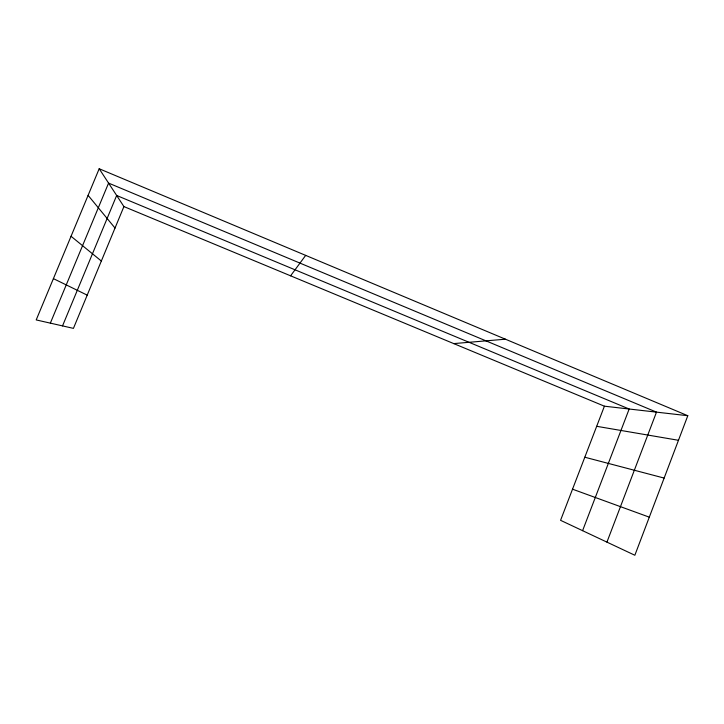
<?xml version="1.0" encoding="UTF-8"?>
<svg xmlns="http://www.w3.org/2000/svg" width="724" height="724" viewBox="0 0 724 724"><rect width="100%" height="100%" fill="white"/><g stroke="black" fill="none" stroke-linecap="round" stroke-linejoin="round"><path stroke-width="1.09" d="M687.8 415.712L634.848 555.254L560.566 520.321L604.413 406.191L687.8 415.712L99.188 168.746L36.2 319.927L73.432 328.37L123.913 206.575L99.188 168.746M606.938 542.131L656.496 412.137L108.573 183.1L50.345 323.139M582.594 530.674L629.165 409.015L116.664 195.48L62.526 325.9M290.586 275.817L305.682 255.382M453.749 343.601L505.433 339.194M596.685 426.309L678.469 440.292M584.802 457.224L664.134 478.075M572.53 489.189L649.301 517.162M123.913 206.575L604.413 406.191M53.404 278.631L87.206 295.139M71.052 236.277L101.342 261.029M88.102 195.353L115.016 228.042"/></g></svg>
